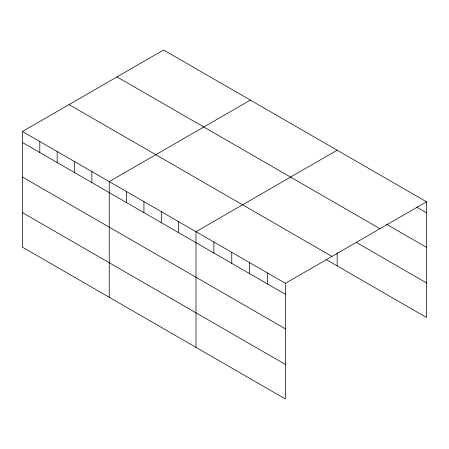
<?xml version="1.0" encoding="UTF-8"?>
<svg xmlns="http://www.w3.org/2000/svg" width="449" height="449" viewBox="0 0 449 449"><rect width="100%" height="100%" fill="white"/><g stroke="black" fill="none" stroke-linecap="round" stroke-linejoin="round"><path stroke-width="0.67" d="M22.45 131.495L285.407 283.313L285.407 398.993L22.45 247.174L22.45 131.495L163.593 50.007L426.55 201.826L426.55 317.505L326.372 259.668M250.368 100.11L109.225 181.598L109.225 297.272M337.143 150.207L196.005 231.695L196.005 347.374M285.407 283.313L426.55 201.826M417.014 207.326L426.55 212.832M386.617 224.315L426.55 247.371M117.015 76.902L379.972 228.721M356.22 242.353L426.55 282.96M69.028 104.606L331.985 256.424M22.45 142.496L285.407 294.314M22.45 177.041L285.407 328.859M22.45 212.63L285.407 364.448M337.143 252.759L337.143 265.887M267.525 272.992L267.525 283.993M249.644 262.671L249.644 273.671M231.763 252.344L231.763 263.344M213.887 242.022L213.887 253.023M178.646 221.677L178.646 232.677M161.292 211.659L161.292 222.659M143.938 201.635L143.938 212.641M126.584 191.616L126.584 202.617M91.871 171.58L91.871 182.58M74.517 161.556L74.517 172.556M57.163 151.537L57.163 162.538M39.804 141.519L39.804 152.52"/></g></svg>
